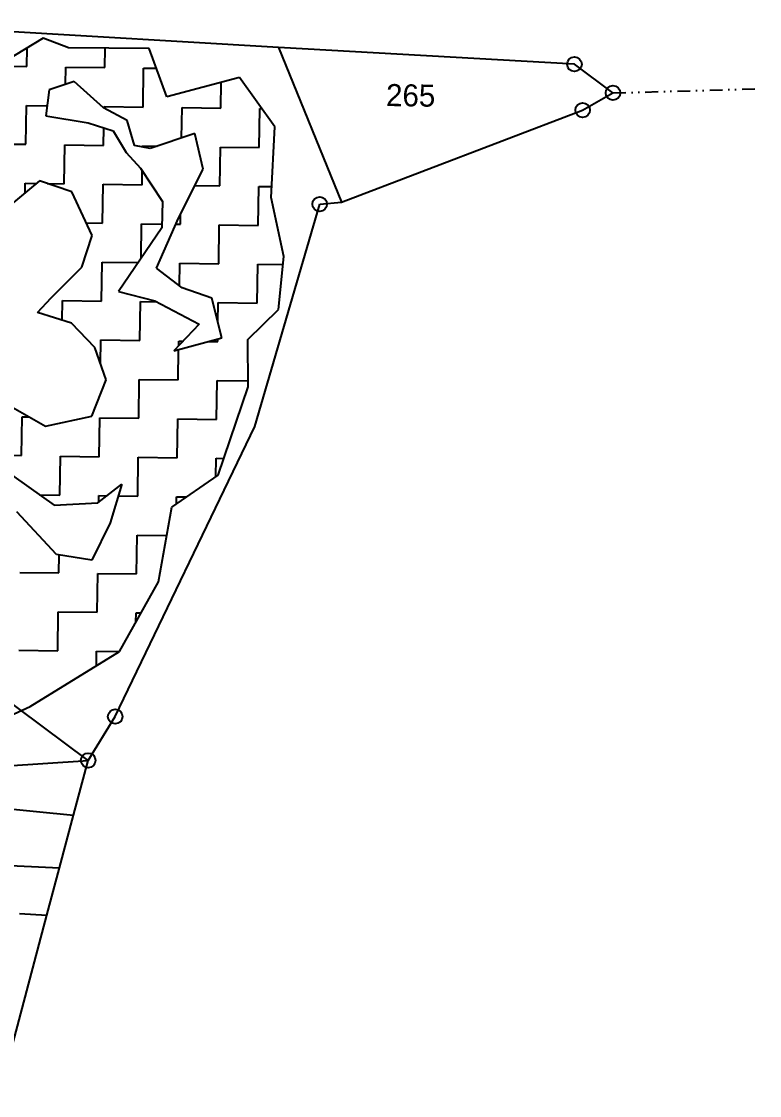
# Model space of a CAD drawing. Header units: metres. Extents: x 303639 to 307187, y 1938623 to 1940837.
# Drawn here: x 306897.3 to 307187.4, y 1940092.8 to 1940515 of the extents above; entities that cross this region are included whole.
import ezdxf

# ---------------------------------------------------------------- set-up
doc = ezdxf.new("R2010")
doc.units = ezdxf.units.M
doc.linetypes.add('DIVIDE', pattern=[1.25, 0.5, -0.25, 0, -0.25, 0, -0.25])
for name, color, linetype in [('POLY_HATCH', 12, 'Continuous'), ('POLY_PARCEL', 6, 'Continuous'), ('TEXT_PARCEL', 7, 'Continuous'), ('V_BOUND_LINE', 7, 'Continuous'), ('V_DIVIDE_LINE', 7, 'DIVIDE')]:
    doc.layers.add(name, color=color, linetype=linetype)
doc.styles.add('TEXT_MAP', font='')
doc.styles.get('TEXT_MAP').set_extended_font_data('Kruti Dev 050')

msp = doc.modelspace()

# ---------------------------------------------------------------- linework, layer by layer
for centre in [(307114.69, 1940498.21), (307129.84, 1940486.93), (307117.92, 1940480.17), (307014.55, 1940443.22), (306934.18, 1940241.79), (306923.57, 1940224.55)]:
    msp.add_circle(centre, 2.87)
at = {"layer": 'POLY_HATCH'}
for p, q in [((306905.83, 1940508.45), (306891.2, 1940499.58)), ((306915.81, 1940504.65), (306905.83, 1940508.45)), ((306947.52, 1940504.37), (306915.81, 1940504.65)), ((306954.43, 1940485.33), (306947.52, 1940504.37)), ((306918.08, 1940491.43), (306908.22, 1940488.15)), ((306929.58, 1940481.01), (306918.08, 1940491.43)), ((306983.06, 1940493.05), (306954.43, 1940485.33)), ((306996.97, 1940473.59), (306983.06, 1940493.05)), ((306908.22, 1940488.15), (306906.94, 1940477.9)), ((306938.88, 1940476.09), (306929.58, 1940481.01)), ((306906.94, 1940477.9), (306923.57, 1940475.16)), ((306923.57, 1940475.16), (306933.34, 1940472.06)), ((306941.71, 1940466.24), (306938.88, 1940476.09)), ((306933.34, 1940472.06), (306938.47, 1940463.55)), ((306965.52, 1940470.93), (306947.86, 1940465.02)), ((306968.75, 1940456.97), (306965.52, 1940470.93)), ((306995.47, 1940445.76), (306996.97, 1940473.59)), ((306947.86, 1940465.02), (306941.71, 1940466.24)), ((306938.47, 1940463.55), (306944.09, 1940457.31)), ((306944.09, 1940457.31), (306952.82, 1940444.19)), ((306959.12, 1940437.72), (306968.75, 1940456.97)), ((306904.45, 1940452.31), (306887.78, 1940438.55)), ((306917.07, 1940448.04), (306904.45, 1940452.31)), ((306925.12, 1940430.9), (306917.07, 1940448.04)), ((307000.41, 1940422.61), (306995.47, 1940445.76)), ((306952.82, 1940444.19), (306952.45, 1940433.93)), ((306950.4, 1940417.99), (306959.12, 1940437.72)), ((306952.45, 1940433.93), (306935.43, 1940408.85)), ((306921.04, 1940418.49), (306925.12, 1940430.9)), ((306998.36, 1940401.79), (307000.41, 1940422.61)), ((306908.96, 1940406.38), (306921.04, 1940418.49)), ((306960.56, 1940410.33), (306950.4, 1940417.99)), ((306903.64, 1940400.65), (306908.96, 1940406.38)), ((306935.43, 1940408.85), (306949.76, 1940405.23)), ((306972.15, 1940406.29), (306960.56, 1940410.33)), ((306949.76, 1940405.23), (306967.22, 1940396.09)), ((306976.05, 1940390.72), (306972.15, 1940406.29)), ((306917.01, 1940396.37), (306903.64, 1940400.65)), ((306986.25, 1940390.02), (306998.36, 1940401.79)), ((306926.12, 1940386.82), (306917.01, 1940396.37)), ((306967.22, 1940396.09), (306957.25, 1940385.51)), ((306957.25, 1940385.51), (306976.05, 1940390.72)), ((306986.47, 1940371.39), (306986.25, 1940390.02)), ((306930.62, 1940374.1), (306926.12, 1940386.82)), ((306924.99, 1940359.81), (306930.62, 1940374.1)), ((306974.67, 1940336.7), (306986.47, 1940371.39)), ((306893.97, 1940363.29), (306906.73, 1940355.97)), ((306906.73, 1940355.97), (306924.99, 1940359.81)), ((306889.41, 1940339.73), (306910.2, 1940324.84)), ((306956.49, 1940324.06), (306974.67, 1940336.7)), ((306927.34, 1940325.74), (306936.81, 1940333.14)), ((306936.81, 1940333.14), (306932.26, 1940317.92)), ((306911.08, 1940305.44), (306895.56, 1940322.31)), ((306910.2, 1940324.84), (306927.34, 1940325.74)), ((306951.14, 1940294.69), (306956.49, 1940324.06)), ((306932.26, 1940317.92), (306924.97, 1940303.2)), ((306924.97, 1940303.2), (306911.08, 1940305.44)), ((306935.93, 1940267.36), (306951.14, 1940294.69)), ((306900.73, 1940245.73), (306935.93, 1940267.36)), ((306889.67, 1940240.63), (306900.73, 1940245.73))]:
    msp.add_line(p, q, dxfattribs=at)
at = {"layer": 'POLY_HATCH', "linetype": 'Continuous'}
for p, q in [((306899.47, 1940497.32), (306899.57, 1940504.66)), ((306930.06, 1940496.9), (306930.17, 1940504.52)), ((306884.18, 1940497.54), (306899.47, 1940497.32)), ((306914.67, 1940490.3), (306914.77, 1940497.11)), ((306914.77, 1940497.11), (306930.06, 1940496.9)), ((306945.15, 1940481.39), (306945.36, 1940496.68)), ((306945.36, 1940496.68), (306950.33, 1940496.61)), ((306975.74, 1940480.96), (306975.88, 1940491.11)), ((306899.05, 1940466.73), (306899.26, 1940482.03)), ((306899.26, 1940482.03), (306907.44, 1940481.91)), ((306929.84, 1940480.87), (306929.85, 1940481.6)), ((306929.85, 1940481.6), (306945.15, 1940481.39)), ((306960.28, 1940469.17), (306960.44, 1940481.17)), ((306960.44, 1940481.17), (306975.74, 1940480.96)), ((306990.82, 1940465.45), (306991.04, 1940480.75)), ((306991.04, 1940480.75), (306991.87, 1940480.74)), ((306929.64, 1940466.3), (306929.73, 1940473.2)), ((306892.79, 1940466.82), (306899.05, 1940466.73)), ((306914.13, 1940451.22), (306914.34, 1940466.52)), ((306914.34, 1940466.52), (306929.64, 1940466.3)), ((306944.93, 1940465.6), (306944.94, 1940466.09)), ((306944.94, 1940466.09), (306950.82, 1940466.01)), ((306975.32, 1940450.37), (306975.53, 1940465.67)), ((306975.53, 1940465.67), (306990.82, 1940465.45)), ((306944.72, 1940450.79), (306944.8, 1940456.25)), ((306898.78, 1940447.63), (306898.83, 1940451.43)), ((306898.83, 1940451.43), (306903.32, 1940451.37)), ((306907.39, 1940451.31), (306914.13, 1940451.22)), ((306929.21, 1940435.71), (306929.43, 1940451.01)), ((306929.43, 1940451.01), (306944.72, 1940450.79)), ((306965.52, 1940450.51), (306975.32, 1940450.37)), ((306990.4, 1940434.86), (306990.61, 1940450.16)), ((306990.61, 1940450.16), (306995.7, 1940450.08)), ((306959.81, 1940435.29), (306959.86, 1940439.2)), ((306922.81, 1940435.8), (306929.21, 1940435.71)), ((306944.32, 1940421.96), (306944.51, 1940435.5)), ((306944.51, 1940435.5), (306952.5, 1940435.39)), ((306958.06, 1940435.31), (306959.81, 1940435.29)), ((306974.89, 1940419.78), (306975.1, 1940435.07)), ((306975.1, 1940435.07), (306990.4, 1940434.86)), ((306928.79, 1940405.12), (306929, 1940420.41)), ((306929, 1940420.41), (306943.14, 1940420.22)), ((306959.47, 1940411.15), (306959.59, 1940419.99)), ((306959.59, 1940419.99), (306974.89, 1940419.78)), ((306989.97, 1940404.27), (306990.19, 1940419.56)), ((306990.19, 1940419.56), (307000.1, 1940419.42)), ((306913.38, 1940397.53), (306913.49, 1940405.33)), ((306913.49, 1940405.33), (306928.79, 1940405.12)), ((306943.87, 1940389.61), (306944.08, 1940404.91)), ((306944.08, 1940404.91), (306950.55, 1940404.82)), ((306974.57, 1940396.64), (306974.68, 1940404.48)), ((306974.68, 1940404.48), (306989.97, 1940404.27)), ((306928.44, 1940380.26), (306928.57, 1940389.82)), ((306928.57, 1940389.82), (306943.87, 1940389.61)), ((306974.46, 1940389.18), (306974.48, 1940390.29)), ((306958.95, 1940374.1), (306959.12, 1940386.03)), ((306959.14, 1940387.52), (306959.17, 1940389.4)), ((306959.17, 1940389.4), (306960.89, 1940389.37)), ((306970.69, 1940389.24), (306974.46, 1940389.18)), ((306943.44, 1940359.02), (306943.66, 1940374.31)), ((306943.66, 1940374.31), (306958.95, 1940374.1)), ((306974.04, 1940358.59), (306974.25, 1940373.89)), ((306974.25, 1940373.89), (306986.44, 1940373.72)), ((306897.34, 1940344.36), (306897.55, 1940359.66)), ((306897.55, 1940359.66), (306900.38, 1940359.62)), ((306927.93, 1940343.93), (306928.15, 1940359.23)), ((306928.15, 1940359.23), (306943.44, 1940359.02)), ((306958.53, 1940343.51), (306958.74, 1940358.8)), ((306958.74, 1940358.8), (306974.04, 1940358.59)), ((306882.04, 1940344.57), (306897.34, 1940344.36)), ((306912.42, 1940328.85), (306912.64, 1940344.15)), ((306912.64, 1940344.15), (306927.93, 1940343.93)), ((306943.02, 1940328.42), (306943.23, 1940343.72)), ((306943.23, 1940343.72), (306958.53, 1940343.51)), ((306973.72, 1940336.04), (306973.82, 1940343.29)), ((306973.82, 1940343.29), (306976.9, 1940343.25)), ((306904.45, 1940328.96), (306912.42, 1940328.85)), ((306927.68, 1940326.01), (306927.72, 1940328.64)), ((306927.72, 1940328.64), (306930.99, 1940328.59)), ((306935.43, 1940328.53), (306943.02, 1940328.42)), ((306958.27, 1940325.3), (306958.31, 1940328.21)), ((306958.31, 1940328.21), (306962.37, 1940328.15)), ((306942.59, 1940297.83), (306942.8, 1940313.13)), ((306942.8, 1940313.13), (306954.46, 1940312.96)), ((306912, 1940298.26), (306912.1, 1940305.28)), ((306896.7, 1940298.47), (306912, 1940298.26)), ((306927.08, 1940282.75), (306927.3, 1940298.04)), ((306927.3, 1940298.04), (306942.59, 1940297.83)), ((306911.57, 1940267.66), (306911.79, 1940282.96)), ((306911.79, 1940282.96), (306927.08, 1940282.75)), ((306942.33, 1940278.86), (306942.38, 1940282.53)), ((306942.38, 1940282.53), (306944.36, 1940282.51)), ((306896.28, 1940267.88), (306911.57, 1940267.66)), ((306926.79, 1940261.74), (306926.87, 1940267.45)), ((306926.87, 1940267.45), (306935.87, 1940267.32)), ((306911.36, 1940252.37), (306911.53, 1940252.36)), ((306911.36, 1940252.26), (306911.36, 1940252.37))]:
    msp.add_line(p, q, dxfattribs=at)
at = {"layer": 'POLY_PARCEL'}
for p, q in [((306998.35, 1940504.83), (307023.18, 1940443.98)), ((306923.57, 1940224.55), (306845.86, 1940282.22)), ((306889.92, 1940222.24), (306923.57, 1940224.55)), ((306864.08, 1940208.42), (306917.81, 1940203.02)), ((306863.07, 1940184.62), (306912.32, 1940182.37)), ((306896.58, 1940164.38), (306907.35, 1940163.66))]:
    msp.add_line(p, q, dxfattribs=at)
at = {"layer": 'V_BOUND_LINE'}
for p, q in [((306998.35, 1940504.83), (306824.26, 1940515.01)), ((307114.69, 1940498.21), (306998.35, 1940504.83)), ((307129.84, 1940486.93), (307114.69, 1940498.21)), ((307117.92, 1940480.17), (307129.84, 1940486.93)), ((307023.18, 1940443.98), (307117.92, 1940480.17)), ((306989.06, 1940355.74), (307014.55, 1940443.22)), ((307014.55, 1940443.22), (307023.18, 1940443.98)), ((306934.18, 1940241.79), (306989.06, 1940355.74)), ((306923.57, 1940224.55), (306934.18, 1940241.79)), ((306917.81, 1940203.02), (306923.57, 1940224.55)), ((306912.32, 1940182.37), (306917.81, 1940203.02)), ((306907.35, 1940163.66), (306912.32, 1940182.37)), ((306888.5, 1940092.8), (306907.35, 1940163.66))]:
    msp.add_line(p, q, dxfattribs=at)
at = {"layer": 'V_DIVIDE_LINE', "ltscale": 10}
msp.add_line((307129.84, 1940486.93), (307187.43, 1940488.57), dxfattribs=at)

# ---------------------------------------------------------------- texts
at = {"layer": 'TEXT_PARCEL', "style": 'TEXT_MAP'}
msp.add_text('265', height=8.673, rotation=359.202, dxfattribs=at).set_placement((307040.59, 1940481.77))

doc.saveas('drawing.dxf')
